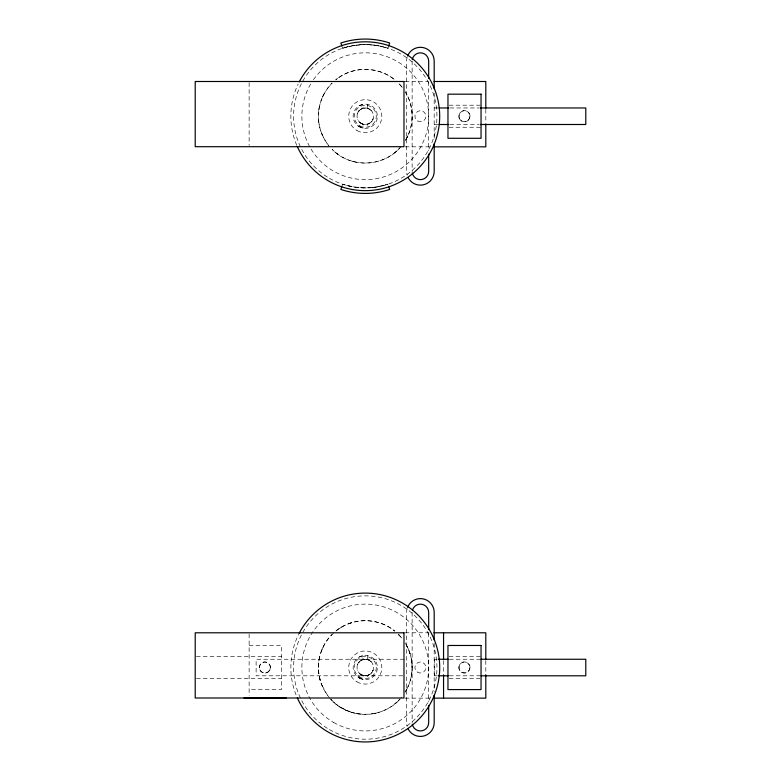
<?xml version="1.0" encoding="UTF-8"?>
<svg xmlns="http://www.w3.org/2000/svg" width="781" height="781" viewBox="0 0 781 781"><rect width="100%" height="100%" fill="white"/><g stroke="black" fill="none" stroke-linecap="round" stroke-linejoin="round"><path stroke-width="0.59" stroke-dasharray="3.9 2.93" d="M322.621 686.929C314.499 669.659 318.472 647.713 332.14 634.387M405.749 643.915C414.223 658.158 414.213 676.893 405.749 691.136M318.414 667.521L318.599 663.313M318.599 120.44C319.439 129.656 323.07 138.579 328.889 145.764A46.86 46.86 0 0 1 332.14 83.098C321.879 93.251 316.813 108.305 318.843 122.588M318.843 109.877L319.195 107.7M318.843 661.165L319.195 658.998M411.353 676.053L411.694 673.886M341.736 186.835L342.605 184.218C357.2 189.1 373.347 189.1 387.932 184.218L376.452 187.02L368.183 187.84M368.183 44.624L379.664 46.02L387.932 48.237L388.518 46.499M357.581 113.186L357.415 113.655C359.436 106.392 370.536 106.284 372.957 113.186M372.957 119.278L373.133 118.8C371.102 126.073 360.012 126.18 357.581 119.278M357.581 664.485L357.415 664.953C359.436 657.68 370.536 657.573 372.957 664.485M372.957 670.567L373.133 670.098C371.102 677.371 360.012 677.469 357.581 670.567M405.749 139.838C414.223 125.595 414.223 106.87 405.749 92.627M321.704 650.28L323.646 646.004M322.621 96.834L323.646 94.706M406.901 137.749L407.926 135.63M406.901 689.047L405.095 692.142A46.86 46.86 0 0 0 405.134 642.89M358.694 111.224L359.426 110.385M371.121 122.08L371.854 121.24M358.694 662.522L359.426 661.683M371.121 673.368L371.854 672.529M332.14 700.664L330.519 698.858C348.355 720.16 384.857 719.125 401.649 697.062M400.077 147.609C383.237 167.349 349.986 168.208 332.14 149.366A46.86 46.86 0 0 0 400.878 146.701M398.408 700.664L400.077 698.897A46.86 46.86 0 0 1 334.502 702.861A46.86 46.86 0 0 1 329.406 637.364A46.86 46.86 0 0 1 394.805 631.146C377.672 616.678 350.259 617.38 333.897 632.717M394.805 152.607L396.65 151.036M394.805 703.906L396.65 702.334M339.628 628.305L343.747 625.903M359.162 105.757L363.067 104.303L363.067 108.256L360.695 109.34M359.162 657.046L363.067 655.601L363.067 659.554L360.695 660.638M369.852 123.115L367.48 124.199L367.48 128.162M369.852 674.413L367.48 675.497L367.48 679.45M348.023 623.951L352.377 622.477M341.736 45.63L342.605 48.237C357.2 43.336 373.338 43.404 387.932 48.237M342.605 48.237L354.086 45.444L365.274 44.566M373.796 713.6L375.983 713.141M405.183 81.497L428.047 81.497M449.143 105.201L481.047 105.201M434.187 107.963L437.819 107.963M449.954 107.963L479.056 107.963M434.187 124.501L437.819 124.501M449.954 124.501L479.056 124.501M449.143 127.254L481.047 127.254M405.183 146.838L431.649 146.838M405.173 632.795L429.159 632.795M249.129 645.477L281.472 645.477L281.472 689.574L249.129 689.574M196.412 656.499L281.472 656.499M449.143 656.499L481.047 656.499M404.187 659.252L256.119 659.252L256.119 675.799L404.187 675.799M434.187 659.252L437.175 659.252M449.358 659.252L479.807 659.252M434.187 675.799L437.175 675.799M449.358 675.799L479.807 675.799M196.412 678.552L281.472 678.552M449.143 678.552L479.866 678.552M405.173 698.136L431.561 698.136M365.274 187.899L354.086 187.02L342.605 184.218M356.741 713.6L361.066 714.195M352.377 161.286L354.564 161.852M352.377 712.575L354.564 713.141M361.086 127.615L357.386 125.448L363.067 128.162L363.067 124.199L360.695 123.115M361.086 678.914L357.386 676.746L363.067 679.45L363.067 675.497L360.695 674.413M367.48 104.303L367.48 108.256L368.32 108.539M362.228 123.915L363.067 124.199M367.48 655.601L367.48 659.554L368.32 659.838M362.228 675.214L363.067 675.497M350.191 711.891L339.628 706.746M367.48 108.256L369.852 109.34M367.48 659.554L369.852 660.638M335.732 152.607L337.646 154.082M335.732 703.906L337.646 705.38M398.408 634.387L401.649 637.989A46.86 46.86 0 0 0 398.408 634.387L401.649 637.989M401.649 86.691L398.408 83.098A46.86 46.86 0 0 1 401.649 86.691L403.123 88.614M327.415 695.149L321.704 684.771M321.704 133.483L322.621 135.63M408.844 650.28L410.328 654.634M320.22 680.417L318.599 671.738M411.353 658.998L412.134 667.521M485.802 109.33L485.802 122.637M485.802 660.619L485.802 675.145M443.559 660.619L443.559 675.145M434.734 659.252L434.734 675.799M434.187 93.261L434.187 139.203M434.187 643.407L434.187 691.644M428.671 81.771L428.671 150.684M428.671 633.069L428.671 701.982M412.134 61.103L412.134 171.361M412.134 612.392L412.134 722.659M249.129 82.708L249.129 145.491M249.129 634.006L249.129 695.578M296.077 694.924A74.429 74.429 0 0 1 298.684 634.289M405.134 91.592A46.86 46.86 0 0 1 405.134 140.863M313.425 79.74A63.398 63.398 0 0 1 422.179 88.282A63.398 63.398 0 0 1 362.472 179.571A63.398 63.398 0 0 1 311.063 83.362M470.025 116.213A5.477 5.428 -61.6 0 0 468.366 112.288A5.467 5.418 31.6 0 0 460.507 112.269M469.879 116.232A5.477 5.291 -89.8 0 1 468.297 120.079M468.385 120.157A5.467 5.418 31.7 0 1 460.546 120.128M460.536 120.137A5.477 5.428 -61.9 0 1 458.867 116.232M459.013 116.213A5.477 5.291 89.8 0 1 460.585 112.357M296.751 145.276A74.429 74.429 0 0 1 298.186 83.997M407.155 57.306A13.785 13.785 0 0 0 406.618 61.103L406.618 171.361A13.785 13.785 0 0 0 407.155 175.149M407.155 608.604A13.785 13.785 0 0 0 406.618 612.392L406.618 722.659A13.785 13.785 0 0 0 407.155 726.447M270.392 667.501A5.516 5.516 0 0 0 262.123 662.727A5.516 5.516 0 0 0 262.123 672.275A5.516 5.516 0 0 0 270.392 667.501A5.477 5.428 -61.6 0 0 268.801 663.586A5.467 5.418 31.6 0 0 260.942 663.567M270.314 667.521A5.477 5.291 -89.8 0 1 268.732 671.367M268.81 671.455A5.467 5.418 31.7 0 1 260.971 671.426A5.477 5.428 -61.9 0 1 259.302 667.53M259.448 667.501A5.477 5.291 89.8 0 1 261.02 663.645M470.025 667.501A5.477 5.428 -61.6 0 0 468.366 663.586A5.467 5.418 31.6 0 0 460.507 663.567A5.477 5.291 89.8 0 0 459.013 667.501M469.879 667.521A5.477 5.291 -89.8 0 1 468.297 671.367A5.467 5.418 31.7 0 1 460.546 671.426A5.477 5.428 -61.9 0 1 458.867 667.53M337.646 78.373L335.732 79.847A46.86 46.86 0 0 1 394.805 79.847C378.931 66.541 354.193 65.897 337.646 78.373M333.575 722.435A63.398 63.398 0 0 0 428.671 667.521A63.398 63.398 0 0 0 333.575 612.616A63.398 63.398 0 0 0 333.575 722.435M329.436 729.591A71.667 71.667 0 0 0 436.94 667.521A71.667 71.667 0 0 0 329.436 605.46A71.667 71.667 0 0 0 329.436 729.591M358.928 676.541A11.022 11.022 0 0 0 376.257 668.516A11.022 11.022 0 0 0 360.637 657.524A11.022 11.022 0 0 0 358.928 676.541M417.23 672.031A5.516 5.516 0 0 0 425.889 668.019A5.516 5.516 0 0 0 418.089 662.522A5.516 5.516 0 0 0 417.23 672.031M361.134 123.388A8.269 8.269 0 0 0 373.543 116.232A8.269 8.269 0 0 0 361.134 109.067A8.269 8.269 0 0 0 361.134 123.388M461.688 120.987A5.516 5.516 0 0 0 469.957 116.213A5.516 5.516 0 0 0 461.688 111.439A5.516 5.516 0 0 0 461.688 120.987M357.005 130.554A16.538 16.538 0 0 0 381.811 116.232A16.538 16.538 0 0 0 357.005 101.911A16.538 16.538 0 0 0 357.005 130.554M358.401 126.229A12.125 12.125 0 0 0 377.36 117.179A12.125 12.125 0 0 0 360.051 105.289A12.125 12.125 0 0 0 358.401 126.229M329.436 178.302A71.667 71.667 0 0 0 436.94 116.232A71.667 71.667 0 0 0 329.436 54.162A71.667 71.667 0 0 0 329.436 178.302M359.758 125.78A11.022 11.022 0 0 0 376.296 116.232A11.022 11.022 0 0 0 359.758 106.685A11.022 11.022 0 0 0 359.758 125.78M417.65 121.006A5.516 5.516 0 0 0 425.918 116.232A5.516 5.516 0 0 0 417.65 111.458A5.516 5.516 0 0 0 417.65 121.006M361.134 674.686A8.269 8.269 0 0 0 373.543 667.521A8.269 8.269 0 0 0 361.134 660.365A8.269 8.269 0 0 0 361.134 674.686M357.005 681.852A16.538 16.538 0 0 0 381.811 667.521A16.538 16.538 0 0 0 357.005 653.199A16.538 16.538 0 0 0 357.005 681.852M359.211 678.025A12.125 12.125 0 0 0 377.399 667.521A12.125 12.125 0 0 0 359.211 657.026A12.125 12.125 0 0 0 359.211 678.025M461.688 672.275A5.516 5.516 0 0 0 469.957 667.501A5.516 5.516 0 0 0 461.688 662.727A5.516 5.516 0 0 0 461.688 672.275"/><path stroke-width="1.17" d="M341.736 186.835L340.867 189.451A77.182 77.182 0 0 0 389.68 189.451L388.635 186.317M388.635 46.147L389.68 43.014A77.182 77.182 0 0 0 340.867 43.014L341.736 45.63M434.06 81.497L485.802 81.497L485.802 108.12M439.039 107.963L448.733 107.963M480.276 107.963L585.789 107.963L585.789 124.501L480.276 124.501M439.039 124.501L448.733 124.501M434.06 146.838L485.802 146.838L485.802 123.847M433.963 632.795L485.802 632.795L485.802 659.418M438.385 659.252L448.138 659.252M481.028 659.252L585.789 659.252L585.789 675.799L481.028 675.799M438.385 675.799L448.138 675.799M433.963 698.136L485.802 698.136L485.802 675.145M443.559 632.795L443.559 659.418M443.559 675.145L443.559 698.136M434.187 88.663L434.187 61.103A13.785 13.785 0 0 0 407.584 56.027M434.187 143.792L434.187 171.361A13.785 13.785 0 0 1 408.16 177.687M434.187 639.961L434.187 612.392A13.785 13.785 0 0 0 407.584 607.325M434.187 695.09L434.187 722.659A13.785 13.785 0 0 1 408.16 728.985M428.671 78.334L428.671 61.103A8.269 8.269 0 0 0 412.27 59.6M428.671 154.13L428.671 171.361A8.269 8.269 0 0 1 412.27 172.865M428.671 629.623L428.671 612.392A8.269 8.269 0 0 0 412.456 610.117M428.671 705.428L428.671 722.659A8.269 8.269 0 0 1 412.27 724.163M286.236 697.999L243.984 697.999M299.162 633.342A74.429 74.429 0 0 1 413.315 610.683A74.429 74.429 0 0 1 409.986 727.023A74.429 74.429 0 0 1 297.317 697.863M299.25 81.878A74.429 74.429 0 0 1 413.481 59.532A74.429 74.429 0 0 1 409.8 175.862A74.429 74.429 0 0 1 297.21 146.34M403.982 81.497L195.211 81.497L195.211 146.701L403.982 146.701L403.982 81.497M481.047 94.179L447.962 94.179L447.962 138.286L481.047 138.286L481.047 94.179M403.982 632.795L195.211 632.795L195.211 697.999L403.982 697.999L403.982 632.795M481.047 645.477L447.962 645.477L447.962 689.574L481.047 689.574L481.047 645.477"/></g></svg>
